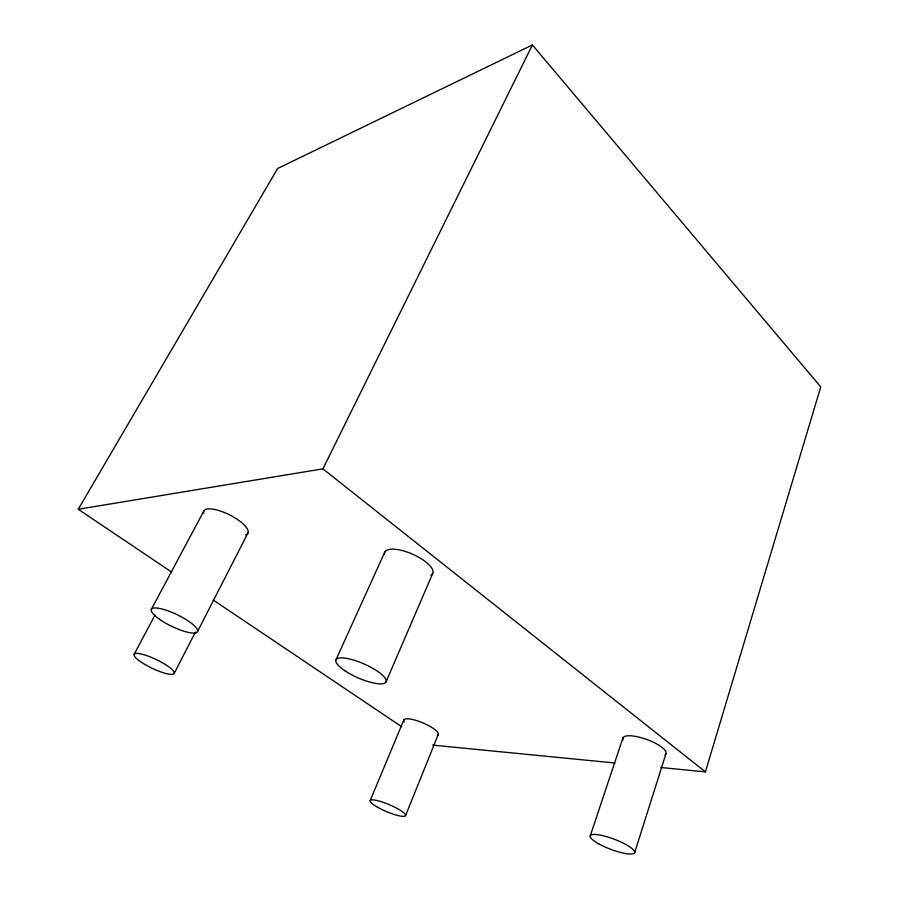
<?xml version="1.0" encoding="UTF-8"?>
<svg xmlns="http://www.w3.org/2000/svg" width="899" height="899" viewBox="0 0 899 899"><rect width="100%" height="100%" fill="white"/><g stroke="black" fill="none" stroke-linecap="round" stroke-linejoin="round"><path stroke-width="1.35" d="M660.866 767.51L705.4 771.881L820.753 386.918L532.399 44.95L277.611 168.518L78.247 509.272L171.327 571.843M634.683 852.623L666.002 753.553M590.182 836.048L622.973 737.854M405.606 815.517L438.285 734.382M370.174 800.559L403.831 719.998M386.087 681.768L432.801 573.259M335.99 659.765L384.783 552.121M78.247 509.272L322.921 468.84L532.399 44.95M197.533 631.548L247.989 532.905M174.249 673.351L195.33 632.199M134.176 654.258L155.021 615.017M151.392 609.275L203.871 510.958M432.61 745.114L614.938 763.004M213.209 600.004L401.673 726.718M322.921 468.84L705.4 771.881M623.007 739.899A22.913 6.776 19.9 0 1 646.179 739.259A22.913 6.776 19.9 0 1 665.069 754.755M384.435 554.166A26.24 9.484 23.8 0 1 413.36 554.526A26.24 9.484 23.8 0 1 430.891 575.326M404.202 721.976A18.677 4.787 22.9 0 1 422.036 722.538A18.677 4.787 22.9 0 1 437.24 735.416M203.668 513.408A24.644 8.091 26.6 0 1 230.122 515.149A24.644 8.091 26.6 0 1 245.539 534.838M598.633 843.779A23.756 5.338 20.8 0 0 634.503 852.971A23.756 5.338 20.8 0 0 604.218 836.014A23.756 5.338 20.8 0 0 598.633 843.779M344.778 670.676A27.363 7.574 23.7 0 0 385.84 682.251A27.363 7.574 23.7 0 0 352.363 659.709A27.363 7.574 23.7 0 0 344.778 670.676M141.57 662.372A22.194 4.821 25.5 0 0 174.08 673.654A22.194 4.821 25.5 0 0 146.863 655.652A22.194 4.821 25.5 0 0 141.57 662.372M377.232 807.032A19.239 3.731 23 0 0 405.505 815.764A19.239 3.731 23 0 0 380.85 801.56A19.239 3.731 23 0 0 377.232 807.032M159.55 619.31A25.622 6.417 25.8 0 0 197.308 631.952A25.622 6.417 25.8 0 0 166.371 610.275A25.622 6.417 25.8 0 0 159.55 619.31"/></g></svg>
